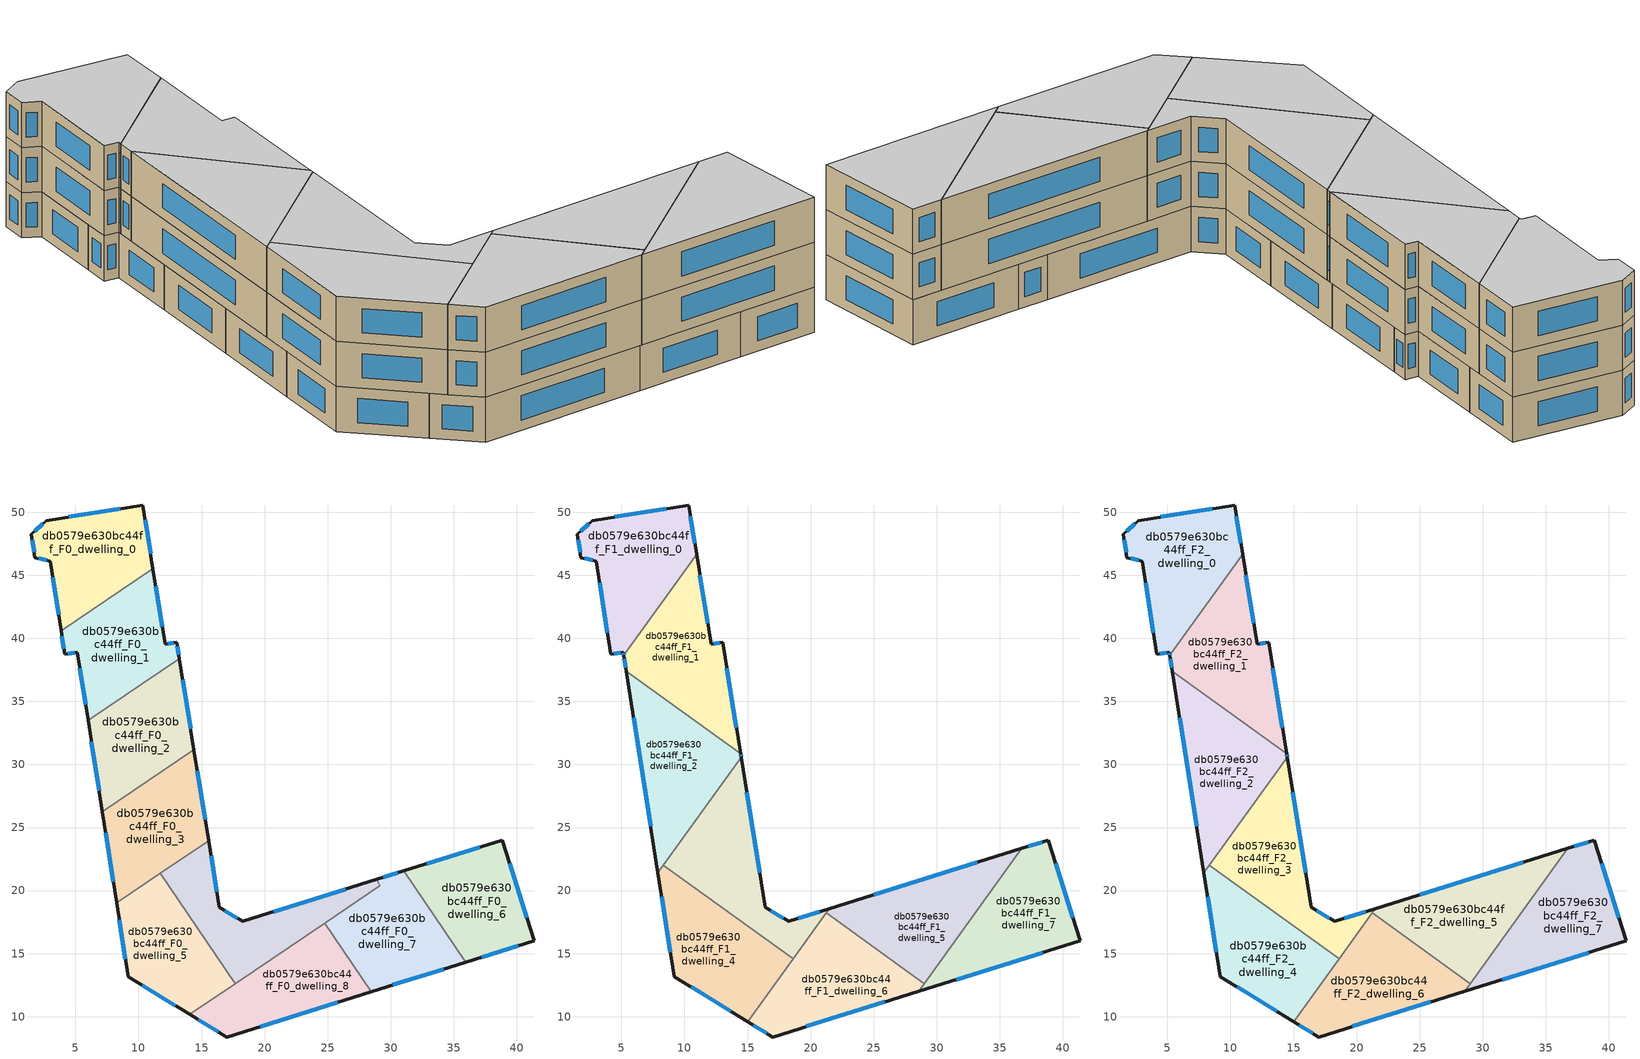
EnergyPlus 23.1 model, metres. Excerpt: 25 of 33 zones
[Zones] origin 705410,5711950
db0579e630bc44ff_F0_dwelling_0
 floor ground (EU_floor_Construction): 10.33,50.57 11.14,45.52 3.87,40.61 3.01,46.12 1.79,46.39 1.51,48.24 2.68,49.33 z0
 wall outside (EU_wall_Construction): 11.14,45.52 10.33,50.57 2.68,49.33 1.51,48.24 1.79,46.39 3.01,46.12 3.87,40.61 z0:3
 wall to db0579e630bc44ff_F0_dwelling_1 (EU_wall_Construction): 3.87,40.61 11.14,45.52 z0:3
 window (EU_Window_Construction): 2.41,49.08 1.78,48.49 / 8.56,50.28 4.45,49.62 / 10.95,46.69 10.52,49.4 / 3.21,44.85 3.67,41.88 / 2.07,46.33 2.73,46.19 / 1.58,47.81 1.73,46.82 z0.69:2.31
db0579e630bc44ff_F0_dwelling_1
 floor ground (EU_floor_Construction): 11.14,45.52 12.1,39.53 13.02,39.68 13.23,38.38 6,33.49 5.16,38.87 4.16,38.72 3.87,40.61 z0
 wall outside (EU_wall_Construction): 3.87,40.61 4.16,38.72 5.16,38.87 6,33.49 / 13.23,38.38 13.02,39.68 12.1,39.53 11.14,45.52 z0:3
 wall to db0579e630bc44ff_F0_dwelling_2 (EU_wall_Construction): 6,33.49 13.23,38.38 z0:3
 window (EU_Window_Construction): 5.36,37.63 5.81,34.74 / 4.39,38.76 4.93,38.84 / 3.94,40.17 4.09,39.16 / 11.88,40.92 11.36,44.14 / 12.81,39.65 12.32,39.57 / 13.18,38.68 13.07,39.38 z0.69:2.31
db0579e630bc44ff_F0_dwelling_2
 floor ground (EU_floor_Construction): 13.23,38.38 14.4,31.16 7.14,26.25 6,33.49 z0
 wall outside (EU_wall_Construction): 14.4,31.16 13.23,38.38 / 6,33.49 7.14,26.25 z0:3
 wall to db0579e630bc44ff_F0_dwelling_3 (EU_wall_Construction): 7.14,26.25 14.4,31.16 z0:3
 window (EU_Window_Construction): 14.13,32.83 13.5,36.71 / 6.27,31.81 6.87,27.92 z0.69:2.31
db0579e630bc44ff_F0_dwelling_3
 floor ground (EU_floor_Construction): 14.4,31.16 15.56,23.97 8.26,19.03 7.14,26.25 z0
 wall outside (EU_wall_Construction): 15.56,23.97 14.4,31.16 / 7.14,26.25 8.26,19.03 z0:3
 wall to db0579e630bc44ff_F0_dwelling_4 (EU_wall_Construction): 11.74,21.39 15.56,23.97 z0:3
 wall to db0579e630bc44ff_F0_dwelling_5 (EU_wall_Construction): 8.26,19.03 11.74,21.38 z0:3
 window (EU_Window_Construction): 15.29,25.63 14.67,29.49 / 7.4,24.58 8,20.7 z0.69:2.31
 ceiling adiabatic (EU_roof_Construction): 15.56,23.97 14.49,30.57 8.32,22.01 10.42,20.5 z3
db0579e630bc44ff_F0_dwelling_4
 floor ground (EU_floor_Construction): 28.89,20.89 29.13,20.39 17.66,12.63 11.74,21.38 15.56,23.97 16.42,18.67 18.25,17.57 z0
 wall outside (EU_wall_Construction): 28.89,20.89 18.25,17.57 16.42,18.67 15.56,23.97 z0:3
 wall to db0579e630bc44ff_F0_dwelling_5 (EU_wall_Construction): 11.74,21.38 17.66,12.63 z0:3
 wall to db0579e630bc44ff_F0_dwelling_8 (EU_wall_Construction): 17.66,12.63 24.75,17.43 z0:3
 wall to db0579e630bc44ff_F0_dwelling_7 (EU_wall_Construction): 29.13,20.39 28.89,20.89 / 24.74,17.43 29.12,20.39 z0:3
 window (EU_Window_Construction): 16.22,19.9 15.76,22.74 / 17.83,17.82 16.84,18.42 / 26.42,20.12 20.71,18.33 z0.69:2.31
 ceiling adiabatic (EU_roof_Construction): 23.52,16.6 21.24,18.24 17.43,12.97 17.66,12.63 z3
db0579e630bc44ff_F0_dwelling_5
 floor ground (EU_floor_Construction): 11.74,21.38 17.66,12.63 14.05,10.2 9.18,13.19 8.26,19.03 z0
 wall outside (EU_wall_Construction): 8.26,19.03 9.18,13.19 14.05,10.2 z0:3
 wall to db0579e630bc44ff_F0_dwelling_8 (EU_wall_Construction): 14.05,10.2 17.66,12.63 z0:3
 window (EU_Window_Construction): 8.47,17.68 8.96,14.54 / 10.3,12.5 12.92,10.89 z0.69:2.31
 ceiling adiabatic (EU_roof_Construction): 17.66,12.63 17.43,12.97 16.74,12.01 z3
db0579e630bc44ff_F0_dwelling_6
 floor ground (EU_floor_Construction): 38.85,24 41.36,16.02 35.94,14.32 31.04,21.56 z0
 wall outside (EU_wall_Construction): 35.94,14.32 41.36,16.02 38.85,24 31.04,21.56 z0:3
 wall to db0579e630bc44ff_F0_dwelling_7 (EU_wall_Construction): 31.04,21.56 35.94,14.32 z0:3
 window (EU_Window_Construction): 40.78,17.87 39.43,22.15 / 37.19,14.71 40.1,15.63 / 37.04,23.44 32.85,22.12 z0.69:2.31
db0579e630bc44ff_F0_dwelling_7
 floor ground (EU_floor_Construction): 31.04,21.56 35.94,14.32 28.43,11.97 24.74,17.43 29.12,20.39 28.89,20.89 z0
 wall outside (EU_wall_Construction): 31.04,21.56 28.89,20.89 / 28.43,11.97 35.94,14.32 z0:3
 wall to db0579e630bc44ff_F0_dwelling_8 (EU_wall_Construction): 24.74,17.43 28.43,11.97 z0:3
 window (EU_Window_Construction): 30.54,21.4 29.39,21.05 / 30.17,12.52 34.2,13.78 z0.69:2.31
db0579e630bc44ff_F0_dwelling_8
 floor ground (EU_floor_Construction): 24.74,17.43 28.43,11.97 16.99,8.39 14.05,10.2 z0
 wall outside (EU_wall_Construction): 14.05,10.2 16.99,8.39 28.43,11.97 z0:3
 window (EU_Window_Construction): 14.73,9.78 16.31,8.81 / 19.64,9.22 25.78,11.15 z0.69:2.31
db0579e630bc44ff_F1_dwelling_0
 floor to db0579e630bc44ff_F0_dwelling_0 (EU_floor_Construction): 10.33,50.57 10.96,46.64 9.21,44.22 3.87,40.61 3.01,46.12 1.79,46.39 1.51,48.24 2.68,49.33 z3
 floor to db0579e630bc44ff_F0_dwelling_1 (EU_floor_Construction): 9.21,44.22 5.2,38.66 5.16,38.87 4.16,38.72 3.87,40.61 z3
 wall outside (EU_wall_Construction): 10.96,46.64 10.33,50.57 2.68,49.33 1.51,48.24 1.79,46.39 3.01,46.12 4.16,38.72 5.16,38.87 5.2,38.66 z3:6
 wall to db0579e630bc44ff_F1_dwelling_1 (EU_wall_Construction): 5.2,38.66 10.96,46.64 z3:6
 window (EU_Window_Construction): 2.07,46.33 2.73,46.19 / 1.58,47.81 1.73,46.82 / 2.41,49.08 1.78,48.49 / 8.56,50.28 4.45,49.62 / 10.81,47.55 10.48,49.66 / 5.17,38.82 5.19,38.71 / 4.39,38.76 4.93,38.84 / 3.27,44.41 3.89,40.44 z3.69:5.31
db0579e630bc44ff_F1_dwelling_1
 floor to db0579e630bc44ff_F0_dwelling_1 (EU_floor_Construction): 11.14,45.52 12.1,39.53 13.02,39.68 13.23,38.38 8.48,35.16 5.39,37.39 5.2,38.66 9.21,44.22 z3
 floor to db0579e630bc44ff_F0_dwelling_0 (EU_floor_Construction): 10.96,46.64 11.14,45.52 9.21,44.22 z3
 floor to db0579e630bc44ff_F0_dwelling_2 (EU_floor_Construction): 13.23,38.38 14.4,31.16 14.21,31.03 8.48,35.16 z3
 floor to db0579e630bc44ff_F0_dwelling_3 (EU_floor_Construction): 14.4,31.16 14.45,30.85 14.21,31.03 z3
 wall outside (EU_wall_Construction): 14.45,30.85 13.02,39.68 12.1,39.53 10.96,46.64 / 5.2,38.66 5.39,37.39 z3:6
 wall to db0579e630bc44ff_F1_dwelling_2 (EU_wall_Construction): 5.39,37.39 14.45,30.85 z3:6
 window (EU_Window_Construction): 11.84,41.18 11.22,45 / 12.81,39.65 12.32,39.57 / 14.12,32.9 13.35,37.64 / 5.24,38.36 5.35,37.68 z3.69:5.31
db0579e630bc44ff_F1_dwelling_2
 floor to db0579e630bc44ff_F0_dwelling_2 (EU_floor_Construction): 14.21,31.03 7.14,26.25 6,33.49 8.48,35.16 z3
 floor to db0579e630bc44ff_F0_dwelling_3 (EU_floor_Construction): 14.45,30.85 14.49,30.57 7.89,21.42 7.14,26.25 14.21,31.03 z3
 floor to db0579e630bc44ff_F0_dwelling_1 (EU_floor_Construction): 8.48,35.16 6,33.49 5.39,37.39 z3
 wall outside (EU_wall_Construction): 14.49,30.57 14.45,30.85 / 5.39,37.39 7.89,21.42 z3:6
 wall to db0579e630bc44ff_F1_dwelling_3 (EU_wall_Construction): 8.32,22.01 14.49,30.57 z3:6
 wall to db0579e630bc44ff_F1_dwelling_4 (EU_wall_Construction): 7.89,21.42 8.32,22.01 z3:6
 window (EU_Window_Construction): 14.48,30.63 14.46,30.79 / 5.97,33.69 7.31,25.11 z3.69:5.31
db0579e630bc44ff_F1_dwelling_3
 floor to db0579e630bc44ff_F0_dwelling_3 (EU_floor_Construction): 14.49,30.57 15.56,23.97 10.42,20.5 8.32,22.01 z3
 floor to db0579e630bc44ff_F0_dwelling_4 (EU_floor_Construction): 21.48,18.57 18.6,14.59 14.17,17.79 11.74,21.38 15.56,23.97 16.42,18.67 18.25,17.57 z3
 floor to db0579e630bc44ff_F0_dwelling_5 (EU_floor_Construction): 11.74,21.38 14.17,17.79 10.42,20.5 z3
 wall outside (EU_wall_Construction): 21.48,18.57 18.25,17.57 16.42,18.67 14.49,30.57 z3:6
 wall to db0579e630bc44ff_F1_dwelling_4 (EU_wall_Construction): 8.32,22.01 18.6,14.59 z3:6
 wall to db0579e630bc44ff_F1_dwelling_6 (EU_wall_Construction): 18.6,14.59 21.24,18.24 z3:6
 wall to db0579e630bc44ff_F1_dwelling_5 (EU_wall_Construction): 21.24,18.24 21.48,18.57 z3:6
 window (EU_Window_Construction): 15.97,21.42 14.94,27.81 / 17.83,17.82 16.84,18.42 / 20.73,18.34 19,17.8 z3.69:5.31
db0579e630bc44ff_F1_dwelling_4
 floor to db0579e630bc44ff_F0_dwelling_5 (EU_floor_Construction): 14.17,17.79 17.43,12.97 16.74,12.01 14.05,10.2 9.18,13.19 8.26,19.03 10.42,20.5 z3
 floor to db0579e630bc44ff_F0_dwelling_8 (EU_floor_Construction): 16.74,12.01 15.01,9.61 14.05,10.2 z3
 floor to db0579e630bc44ff_F0_dwelling_4 (EU_floor_Construction): 18.6,14.59 17.43,12.97 14.17,17.79 z3
 floor to db0579e630bc44ff_F0_dwelling_3 (EU_floor_Construction): 10.42,20.5 8.26,19.03 7.89,21.42 8.32,22.01 z3
 wall outside (EU_wall_Construction): 7.89,21.42 9.18,13.19 15.01,9.61 z3:6
 wall to db0579e630bc44ff_F1_dwelling_6 (EU_wall_Construction): 15.01,9.61 18.6,14.59 z3:6
 window (EU_Window_Construction): 8.19,19.51 8.88,15.09 / 10.52,12.36 13.66,10.44 z3.69:5.31
db0579e630bc44ff_F1_dwelling_5
 floor to db0579e630bc44ff_F0_dwelling_4 (EU_floor_Construction): 28.89,20.89 29.13,20.39 23.52,16.6 21.24,18.24 21.48,18.57 z3
 floor to db0579e630bc44ff_F0_dwelling_7 (EU_floor_Construction): 31.04,21.56 33.18,18.4 29.01,12.63 27.01,14.07 24.75,17.43 29.13,20.39 29.11,20.43 28.89,20.89 z3
 floor to db0579e630bc44ff_F0_dwelling_6 (EU_floor_Construction): 36.75,23.34 33.18,18.4 31.04,21.56 z3
 floor to db0579e630bc44ff_F0_dwelling_8 (EU_floor_Construction): 24.75,17.43 27.01,14.07 23.52,16.6 z3
 wall outside (EU_wall_Construction): 36.75,23.34 21.48,18.57 z3:6
 wall to db0579e630bc44ff_F1_dwelling_6 (EU_wall_Construction): 21.24,18.24 29.01,12.63 z3:6
 wall to db0579e630bc44ff_F1_dwelling_7 (EU_wall_Construction): 29.01,12.63 36.75,23.34 z3:6
 window (EU_Window_Construction): 33.21,22.24 25.01,19.68 z3.69:5.31
db0579e630bc44ff_F1_dwelling_6
 floor to db0579e630bc44ff_F0_dwelling_8 (EU_floor_Construction): 27.01,14.07 28.43,11.97 16.99,8.39 15.01,9.61 16.74,12.01 23.52,16.6 z3
 floor adiabatic (EU_floor_Construction): 23.52,16.6 16.74,12.01 21.24,18.24 z3
 floor to db0579e630bc44ff_F0_dwelling_7 (EU_floor_Construction): 29.01,12.63 28.57,12.02 28.43,11.97 27.01,14.07 z3
 wall outside (EU_wall_Construction): 15.01,9.61 16.99,8.39 28.57,12.02 z3:6
 wall to db0579e630bc44ff_F1_dwelling_7 (EU_wall_Construction): 28.57,12.02 29.01,12.63 z3:6
 window (EU_Window_Construction): 19.67,9.23 25.89,11.18 / 15.47,9.33 16.53,8.68 z3.69:5.31
db0579e630bc44ff_F1_dwelling_7
 floor to db0579e630bc44ff_F0_dwelling_6 (EU_floor_Construction): 38.85,24 41.36,16.02 35.93,14.32 33.18,18.4 36.75,23.34 z3
 floor to db0579e630bc44ff_F0_dwelling_7 (EU_floor_Construction): 33.18,18.4 35.93,14.32 28.57,12.02 z3
 wall outside (EU_wall_Construction): 28.57,12.02 41.36,16.02 38.85,24 36.75,23.34 z3:6
 window (EU_Window_Construction): 38.37,23.85 37.23,23.5 / 40.78,17.87 39.43,22.15 / 31.53,12.94 38.4,15.09 z3.69:5.31
db0579e630bc44ff_F2_dwelling_0
 floor to db0579e630bc44ff_F1_dwelling_0 (EU_floor_Construction): 10.33,50.57 10.96,46.64 5.2,38.66 5.16,38.87 4.16,38.72 3.01,46.12 1.79,46.39 1.51,48.24 2.68,49.33 z6
 wall outside (EU_wall_Construction): 10.96,46.64 10.33,50.57 2.68,49.33 1.51,48.24 1.79,46.39 3.01,46.12 4.16,38.72 5.16,38.87 5.2,38.66 z6:9
 wall to db0579e630bc44ff_F2_dwelling_1 (EU_wall_Construction): 5.2,38.66 10.96,46.64 z6:9
 window (EU_Window_Construction): 2.07,46.33 2.73,46.19 / 1.58,47.81 1.73,46.82 / 2.41,49.08 1.78,48.49 / 8.56,50.28 4.45,49.62 / 10.81,47.55 10.48,49.66 / 5.17,38.82 5.19,38.71 / 4.39,38.76 4.93,38.84 / 3.27,44.41 3.89,40.44 z6.69:8.31
 ceiling to db0579e630bc44ff_F3_dwelling_0 (EU_floor_Construction): 5.2,38.66 10.96,46.64 10.33,50.57 2.68,49.33 1.51,48.24 1.79,46.39 3.01,46.12 4.16,38.72 5.16,38.87 z9
db0579e630bc44ff_F2_dwelling_1
 floor to db0579e630bc44ff_F1_dwelling_1 (EU_floor_Construction): 10.96,46.64 12.1,39.53 13.02,39.68 14.45,30.85 5.39,37.39 5.2,38.66 z6
 wall outside (EU_wall_Construction): 14.45,30.85 13.02,39.68 12.1,39.53 10.96,46.64 / 5.2,38.66 5.39,37.39 z6:9
 wall to db0579e630bc44ff_F2_dwelling_2 (EU_wall_Construction): 5.39,37.39 14.45,30.85 z6:9
 window (EU_Window_Construction): 11.84,41.18 11.22,45 / 12.81,39.65 12.32,39.57 / 14.12,32.9 13.35,37.64 / 5.24,38.36 5.35,37.68 z6.69:8.31
 ceiling to db0579e630bc44ff_F3_dwelling_1 (EU_floor_Construction): 14.45,30.85 13.02,39.68 12.1,39.53 10.96,46.64 5.2,38.66 5.39,37.39 z9
db0579e630bc44ff_F2_dwelling_2
 floor to db0579e630bc44ff_F1_dwelling_2 (EU_floor_Construction): 14.45,30.85 14.49,30.57 7.89,21.42 5.39,37.39 z6
 wall outside (EU_wall_Construction): 14.49,30.57 14.45,30.85 / 5.39,37.39 7.89,21.42 z6:9
 wall to db0579e630bc44ff_F2_dwelling_3 (EU_wall_Construction): 8.32,22.01 14.49,30.57 z6:9
 wall to db0579e630bc44ff_F2_dwelling_4 (EU_wall_Construction): 7.89,21.42 8.32,22.01 z6:9
 window (EU_Window_Construction): 14.48,30.63 14.46,30.79 / 5.97,33.69 7.31,25.11 z6.69:8.31
 ceiling to db0579e630bc44ff_F3_dwelling_2 (EU_floor_Construction): 7.89,21.42 14.49,30.57 14.45,30.85 5.39,37.39 z9
db0579e630bc44ff_F2_dwelling_3
 floor to db0579e630bc44ff_F1_dwelling_3 (EU_floor_Construction): 14.49,30.57 16.42,18.67 18.25,17.57 21.48,18.57 18.6,14.59 8.32,22.01 z6
 wall outside (EU_wall_Construction): 21.48,18.57 18.25,17.57 16.42,18.67 14.49,30.57 z6:9
 wall to db0579e630bc44ff_F2_dwelling_4 (EU_wall_Construction): 8.32,22.01 18.6,14.59 z6:9
 wall to db0579e630bc44ff_F2_dwelling_6 (EU_wall_Construction): 18.6,14.59 21.24,18.24 z6:9
 wall to db0579e630bc44ff_F2_dwelling_5 (EU_wall_Construction): 21.24,18.24 21.48,18.57 z6:9
 window (EU_Window_Construction): 15.97,21.42 14.94,27.81 / 17.83,17.82 16.84,18.42 / 20.73,18.34 19,17.8 z6.69:8.31
 ceiling to db0579e630bc44ff_F3_dwelling_3 (EU_floor_Construction): 18.6,14.59 21.48,18.57 18.25,17.57 16.42,18.67 14.49,30.57 8.32,22.01 z9
db0579e630bc44ff_F2_dwelling_4
 floor to db0579e630bc44ff_F1_dwelling_4 (EU_floor_Construction): 18.6,14.59 15.01,9.61 9.18,13.19 7.89,21.42 8.32,22.01 z6
 wall outside (EU_wall_Construction): 7.89,21.42 9.18,13.19 15.01,9.61 z6:9
 wall to db0579e630bc44ff_F2_dwelling_6 (EU_wall_Construction): 15.01,9.61 18.6,14.59 z6:9
 window (EU_Window_Construction): 8.19,19.51 8.88,15.09 / 10.52,12.36 13.66,10.44 z6.69:8.31
 ceiling to db0579e630bc44ff_F3_dwelling_4 (EU_floor_Construction): 15.01,9.61 18.6,14.59 8.32,22.01 7.89,21.42 9.18,13.19 z9
db0579e630bc44ff_F2_dwelling_5
 floor to db0579e630bc44ff_F1_dwelling_5 (EU_floor_Construction): 36.75,23.34 29.01,12.63 21.24,18.24 21.48,18.57 z6
 wall outside (EU_wall_Construction): 36.75,23.34 21.48,18.57 z6:9
 wall to db0579e630bc44ff_F2_dwelling_6 (EU_wall_Construction): 21.24,18.24 29.01,12.63 z6:9
 wall to db0579e630bc44ff_F2_dwelling_7 (EU_wall_Construction): 29.01,12.63 36.75,23.34 z6:9
 window (EU_Window_Construction): 33.21,22.24 25.01,19.68 z6.69:8.31
 ceiling to db0579e630bc44ff_F3_dwelling_5 (EU_floor_Construction): 29.01,12.63 36.75,23.34 21.48,18.57 21.24,18.24 z9
db0579e630bc44ff_F2_dwelling_6
 floor to db0579e630bc44ff_F1_dwelling_6 (EU_floor_Construction): 29.01,12.63 28.57,12.02 16.99,8.39 15.01,9.61 21.24,18.24 z6
 wall outside (EU_wall_Construction): 15.01,9.61 16.99,8.39 28.57,12.02 z6:9
 wall to db0579e630bc44ff_F2_dwelling_7 (EU_wall_Construction): 28.57,12.02 29.01,12.63 z6:9
 window (EU_Window_Construction): 19.67,9.23 25.89,11.18 / 15.47,9.33 16.53,8.68 z6.69:8.31
 ceiling to db0579e630bc44ff_F3_dwelling_6 (EU_floor_Construction): 28.57,12.02 29.01,12.63 21.24,18.24 15.01,9.61 16.99,8.39 z9
db0579e630bc44ff_F2_dwelling_7
 floor to db0579e630bc44ff_F1_dwelling_7 (EU_floor_Construction): 38.85,24 41.36,16.02 28.57,12.02 36.75,23.34 z6
 wall outside (EU_wall_Construction): 28.57,12.02 41.36,16.02 38.85,24 36.75,23.34 z6:9
 window (EU_Window_Construction): 38.37,23.85 37.23,23.5 / 40.78,17.87 39.43,22.15 / 31.53,12.94 38.4,15.09 z6.69:8.31
 ceiling to db0579e630bc44ff_F3_dwelling_7 (EU_floor_Construction): 41.36,16.02 38.85,24 36.75,23.34 28.57,12.02 z9
[Building]
EU S2 Campaign: North Axis=0; Terrain=City; Solar Distribution=FullExterior
[Site:Location]
London: Latitude=51.5; Longitude=-0.5; Time Zone=0; Elevation=25
[SizingPeriod:WeatherFileDays]
AnnualSizingPeriod: Begin Month=1; Begin Day of Month=1; End Month=12; End Day of Month=31; Day of Week for Start Day=Monday; Use Weather File Daylight Saving Period=No; Use Weather File Rain and Snow Indicators=No
[MATERIAL]
EU_InternalMass_Material: Roughness=MediumRough; Thickness=0.1; Conductivity=1; Density=1800; Specific Heat=900; Thermal Absorptance=0.9; Solar Absorptance=0.7; Visible Absorptance=0.7
[MATERIAL:NOMASS] Roughness=MediumRough; Thermal Absorptance=0.9; Solar Absorptance=0.7; Visible Absorptance=0.7
Name | Thermal Resistance
EU_wall_NoMass | 0.635353
EU_roof_NoMass | 0.675062
EU_floor_NoMass | 1.96382
[WINDOWMATERIAL:SIMPLEGLAZINGSYSTEM]
EU_Window_SimpleGlazing: UFactor=2.96269; Solar Heat Gain Coefficient=0.76; Visible Transmittance=0.76
[CONSTRUCTION]
EU_wall_Construction: EU_wall_NoMass
EU_roof_Construction: EU_roof_NoMass
EU_floor_Construction: EU_floor_NoMass
EU_Window_Construction: EU_Window_SimpleGlazing
EU_InternalMass_Construction: EU_InternalMass_Material
[ZONE] Type=1; Multiplier=1; Ceiling Height=autocalculate; Floor Area=autocalculate; Part of Total Floor Area=Yes
Name | Volume
db0579e630bc44ff_F0_dwelling_0 | 174.138
db0579e630bc44ff_F1_dwelling_0; db0579e630bc44ff_F2_dwelling_0 | 195.913
db0579e630bc44ff_F0_dwelling_1 | 174.153
db0579e630bc44ff_F1_dwelling_1; db0579e630bc44ff_F2_dwelling_1 | 195.916
db0579e630bc44ff_F0_dwelling_2 | 174.152
db0579e630bc44ff_F1_dwelling_2; db0579e630bc44ff_F2_dwelling_2 | 195.928
db0579e630bc44ff_F0_dwelling_3 | 174.148
db0579e630bc44ff_F1_dwelling_3; db0579e630bc44ff_F2_dwelling_3 | 195.926
db0579e630bc44ff_F0_dwelling_4 | 172.592
db0579e630bc44ff_F1_dwelling_4; db0579e630bc44ff_F2_dwelling_4 | 195.917
db0579e630bc44ff_F0_dwelling_5 | 174.174
db0579e630bc44ff_F1_dwelling_5; db0579e630bc44ff_F2_dwelling_5 | 195.924
db0579e630bc44ff_F0_dwelling_6 | 174.062
db0579e630bc44ff_F1_dwelling_6; db0579e630bc44ff_F2_dwelling_6 | 195.921
db0579e630bc44ff_F0_dwelling_7 | 175.708
db0579e630bc44ff_F1_dwelling_7; db0579e630bc44ff_F2_dwelling_7 | 195.923
db0579e630bc44ff_F0_dwelling_8 | 174.149
[INTERNALMASS] Construction=EU_InternalMass_Construction
Name | Zone or ZoneList | Surface Area
db0579e630bc44ff_F0_dwelling_0_EU_InternalMass | db0579e630bc44ff_F0_dwelling_0 | 58.0463
db0579e630bc44ff_F0_dwelling_1_EU_InternalMass | db0579e630bc44ff_F0_dwelling_1 | 58.051
db0579e630bc44ff_F0_dwelling_2_EU_InternalMass | db0579e630bc44ff_F0_dwelling_2 | 58.0507
db0579e630bc44ff_F0_dwelling_3_EU_InternalMass | db0579e630bc44ff_F0_dwelling_3 | 58.0491
db0579e630bc44ff_F0_dwelling_4_EU_InternalMass | db0579e630bc44ff_F0_dwelling_4 | 57.5308
db0579e630bc44ff_F0_dwelling_5_EU_InternalMass | db0579e630bc44ff_F0_dwelling_5 | 58.0588
db0579e630bc44ff_F0_dwelling_6_EU_InternalMass | db0579e630bc44ff_F0_dwelling_6 | 58.0458
db0579e630bc44ff_F0_dwelling_7_EU_InternalMass | db0579e630bc44ff_F0_dwelling_7 | 58.5658
db0579e630bc44ff_F0_dwelling_8_EU_InternalMass | db0579e630bc44ff_F0_dwelling_8 | 58.052
db0579e630bc44ff_F1_dwelling_0_EU_InternalMass | db0579e630bc44ff_F1_dwelling_0 | 65.3047
db0579e630bc44ff_F1_dwelling_1_EU_InternalMass | db0579e630bc44ff_F1_dwelling_1 | 65.3056
db0579e630bc44ff_F1_dwelling_2_EU_InternalMass | db0579e630bc44ff_F1_dwelling_2 | 65.3075
db0579e630bc44ff_F1_dwelling_3_EU_InternalMass | db0579e630bc44ff_F1_dwelling_3 | 65.3048
db0579e630bc44ff_F1_dwelling_4_EU_InternalMass | db0579e630bc44ff_F1_dwelling_4 | 65.3061
db0579e630bc44ff_F1_dwelling_5_EU_InternalMass | db0579e630bc44ff_F1_dwelling_5 | 65.3068
db0579e630bc44ff_F1_dwelling_6_EU_InternalMass | db0579e630bc44ff_F1_dwelling_6 | 65.3078
db0579e630bc44ff_F1_dwelling_7_EU_InternalMass | db0579e630bc44ff_F1_dwelling_7 | 65.3077
db0579e630bc44ff_F2_dwelling_0_EU_InternalMass | db0579e630bc44ff_F2_dwelling_0 | 65.3047
db0579e630bc44ff_F2_dwelling_1_EU_InternalMass | db0579e630bc44ff_F2_dwelling_1 | 65.3056
db0579e630bc44ff_F2_dwelling_2_EU_InternalMass | db0579e630bc44ff_F2_dwelling_2 | 65.3075
db0579e630bc44ff_F2_dwelling_3_EU_InternalMass | db0579e630bc44ff_F2_dwelling_3 | 65.3048
db0579e630bc44ff_F2_dwelling_4_EU_InternalMass | db0579e630bc44ff_F2_dwelling_4 | 65.3061
db0579e630bc44ff_F2_dwelling_5_EU_InternalMass | db0579e630bc44ff_F2_dwelling_5 | 65.3068
db0579e630bc44ff_F2_dwelling_6_EU_InternalMass | db0579e630bc44ff_F2_dwelling_6 | 65.3078
db0579e630bc44ff_F2_dwelling_7_EU_InternalMass | db0579e630bc44ff_F2_dwelling_7 | 65.3077
[OTHEREQUIPMENT] Fuel Type=Electricity; Design Level Calculation Method=Watts/Area; Power per Zone Floor Area=1; Fraction Latent=0; Fraction Radiant=0; Fraction Lost=0; Carbon Dioxide Generation Rate=0; EndUse Subcategory=EU_Step8_InternalGains
Name | Zone or ZoneList or Space or SpaceList | Schedule
EU_Step8_InternalGain_db0579e630bc44ff_F0_dwelling_0_f000 | db0579e630bc44ff_F0_dwelling_0 | EU_Step8_GainSchedule_db0579e630bc44ff_F0_dwelling_0_f000
EU_Step8_InternalGain_db0579e630bc44ff_F0_dwelling_1_f000 | db0579e630bc44ff_F0_dwelling_1 | EU_Step8_GainSchedule_db0579e630bc44ff_F0_dwelling_1_f000
EU_Step8_InternalGain_db0579e630bc44ff_F0_dwelling_2_f000 | db0579e630bc44ff_F0_dwelling_2 | EU_Step8_GainSchedule_db0579e630bc44ff_F0_dwelling_2_f000
EU_Step8_InternalGain_db0579e630bc44ff_F0_dwelling_3_f000 | db0579e630bc44ff_F0_dwelling_3 | EU_Step8_GainSchedule_db0579e630bc44ff_F0_dwelling_3_f000
EU_Step8_InternalGain_db0579e630bc44ff_F0_dwelling_4_f000 | db0579e630bc44ff_F0_dwelling_4 | EU_Step8_GainSchedule_db0579e630bc44ff_F0_dwelling_4_f000
EU_Step8_InternalGain_db0579e630bc44ff_F0_dwelling_5_f000 | db0579e630bc44ff_F0_dwelling_5 | EU_Step8_GainSchedule_db0579e630bc44ff_F0_dwelling_5_f000
EU_Step8_InternalGain_db0579e630bc44ff_F0_dwelling_6_f000 | db0579e630bc44ff_F0_dwelling_6 | EU_Step8_GainSchedule_db0579e630bc44ff_F0_dwelling_6_f000
EU_Step8_InternalGain_db0579e630bc44ff_F0_dwelling_7_f000 | db0579e630bc44ff_F0_dwelling_7 | EU_Step8_GainSchedule_db0579e630bc44ff_F0_dwelling_7_f000
EU_Step8_InternalGain_db0579e630bc44ff_F0_dwelling_8_f000 | db0579e630bc44ff_F0_dwelling_8 | EU_Step8_GainSchedule_db0579e630bc44ff_F0_dwelling_8_f000
EU_Step8_InternalGain_db0579e630bc44ff_F1_dwelling_0_f000 | db0579e630bc44ff_F1_dwelling_0 | EU_Step8_GainSchedule_db0579e630bc44ff_F1_dwelling_0_f000
EU_Step8_InternalGain_db0579e630bc44ff_F1_dwelling_1_f000 | db0579e630bc44ff_F1_dwelling_1 | EU_Step8_GainSchedule_db0579e630bc44ff_F1_dwelling_1_f000
EU_Step8_InternalGain_db0579e630bc44ff_F1_dwelling_2_f000 | db0579e630bc44ff_F1_dwelling_2 | EU_Step8_GainSchedule_db0579e630bc44ff_F1_dwelling_2_f000
EU_Step8_InternalGain_db0579e630bc44ff_F1_dwelling_3_f000 | db0579e630bc44ff_F1_dwelling_3 | EU_Step8_GainSchedule_db0579e630bc44ff_F1_dwelling_3_f000
EU_Step8_InternalGain_db0579e630bc44ff_F1_dwelling_4_f000 | db0579e630bc44ff_F1_dwelling_4 | EU_Step8_GainSchedule_db0579e630bc44ff_F1_dwelling_4_f000
EU_Step8_InternalGain_db0579e630bc44ff_F1_dwelling_5_f000 | db0579e630bc44ff_F1_dwelling_5 | EU_Step8_GainSchedule_db0579e630bc44ff_F1_dwelling_5_f000
EU_Step8_InternalGain_db0579e630bc44ff_F1_dwelling_6_f000 | db0579e630bc44ff_F1_dwelling_6 | EU_Step8_GainSchedule_db0579e630bc44ff_F1_dwelling_6_f000
EU_Step8_InternalGain_db0579e630bc44ff_F1_dwelling_7_f000 | db0579e630bc44ff_F1_dwelling_7 | EU_Step8_GainSchedule_db0579e630bc44ff_F1_dwelling_7_f000
EU_Step8_InternalGain_db0579e630bc44ff_F2_dwelling_0_f000 | db0579e630bc44ff_F2_dwelling_0 | EU_Step8_GainSchedule_db0579e630bc44ff_F2_dwelling_0_f000
EU_Step8_InternalGain_db0579e630bc44ff_F2_dwelling_1_f000 | db0579e630bc44ff_F2_dwelling_1 | EU_Step8_GainSchedule_db0579e630bc44ff_F2_dwelling_1_f000
EU_Step8_InternalGain_db0579e630bc44ff_F2_dwelling_2_f000 | db0579e630bc44ff_F2_dwelling_2 | EU_Step8_GainSchedule_db0579e630bc44ff_F2_dwelling_2_f000
EU_Step8_InternalGain_db0579e630bc44ff_F2_dwelling_3_f000 | db0579e630bc44ff_F2_dwelling_3 | EU_Step8_GainSchedule_db0579e630bc44ff_F2_dwelling_3_f000
EU_Step8_InternalGain_db0579e630bc44ff_F2_dwelling_4_f000 | db0579e630bc44ff_F2_dwelling_4 | EU_Step8_GainSchedule_db0579e630bc44ff_F2_dwelling_4_f000
EU_Step8_InternalGain_db0579e630bc44ff_F2_dwelling_5_f000 | db0579e630bc44ff_F2_dwelling_5 | EU_Step8_GainSchedule_db0579e630bc44ff_F2_dwelling_5_f000
EU_Step8_InternalGain_db0579e630bc44ff_F2_dwelling_6_f000 | db0579e630bc44ff_F2_dwelling_6 | EU_Step8_GainSchedule_db0579e630bc44ff_F2_dwelling_6_f000
EU_Step8_InternalGain_db0579e630bc44ff_F2_dwelling_7_f000 | db0579e630bc44ff_F2_dwelling_7 | EU_Step8_GainSchedule_db0579e630bc44ff_F2_dwelling_7_f000
[ZONEVENTILATION:DESIGNFLOWRATE] Schedule=EU_AlwaysOn; Design Flow Rate Calculation Method=AirChanges/Hour; Air Changes per Hour=0.555504; Ventilation Type=Natural; Fan Pressure Rise=0; Fan Total Efficiency=1; Constant Term Coefficient=1; Temperature Term Coefficient=0; Velocity Term Coefficient=0; Velocity Squared Term Coefficient=0; Minimum Indoor Temperature=-100; Maximum Indoor Temperature=100; Delta Temperature=-100; Minimum Outdoor Temperature=-100; Maximum Outdoor Temperature=100; Maximum Wind Speed=40
Name | Zone or ZoneList or Space or SpaceList
EU_ConstantAir_db0579e630bc44ff_F0_dwelling_0 | db0579e630bc44ff_F0_dwelling_0
EU_ConstantAir_db0579e630bc44ff_F0_dwelling_1 | db0579e630bc44ff_F0_dwelling_1
EU_ConstantAir_db0579e630bc44ff_F0_dwelling_2 | db0579e630bc44ff_F0_dwelling_2
EU_ConstantAir_db0579e630bc44ff_F0_dwelling_3 | db0579e630bc44ff_F0_dwelling_3
EU_ConstantAir_db0579e630bc44ff_F0_dwelling_4 | db0579e630bc44ff_F0_dwelling_4
EU_ConstantAir_db0579e630bc44ff_F0_dwelling_5 | db0579e630bc44ff_F0_dwelling_5
EU_ConstantAir_db0579e630bc44ff_F0_dwelling_6 | db0579e630bc44ff_F0_dwelling_6
EU_ConstantAir_db0579e630bc44ff_F0_dwelling_7 | db0579e630bc44ff_F0_dwelling_7
EU_ConstantAir_db0579e630bc44ff_F0_dwelling_8 | db0579e630bc44ff_F0_dwelling_8
EU_ConstantAir_db0579e630bc44ff_F1_dwelling_0 | db0579e630bc44ff_F1_dwelling_0
EU_ConstantAir_db0579e630bc44ff_F1_dwelling_1 | db0579e630bc44ff_F1_dwelling_1
EU_ConstantAir_db0579e630bc44ff_F1_dwelling_2 | db0579e630bc44ff_F1_dwelling_2
EU_ConstantAir_db0579e630bc44ff_F1_dwelling_3 | db0579e630bc44ff_F1_dwelling_3
EU_ConstantAir_db0579e630bc44ff_F1_dwelling_4 | db0579e630bc44ff_F1_dwelling_4
EU_ConstantAir_db0579e630bc44ff_F1_dwelling_5 | db0579e630bc44ff_F1_dwelling_5
EU_ConstantAir_db0579e630bc44ff_F1_dwelling_6 | db0579e630bc44ff_F1_dwelling_6
EU_ConstantAir_db0579e630bc44ff_F1_dwelling_7 | db0579e630bc44ff_F1_dwelling_7
EU_ConstantAir_db0579e630bc44ff_F2_dwelling_0 | db0579e630bc44ff_F2_dwelling_0
EU_ConstantAir_db0579e630bc44ff_F2_dwelling_1 | db0579e630bc44ff_F2_dwelling_1
EU_ConstantAir_db0579e630bc44ff_F2_dwelling_2 | db0579e630bc44ff_F2_dwelling_2
EU_ConstantAir_db0579e630bc44ff_F2_dwelling_3 | db0579e630bc44ff_F2_dwelling_3
EU_ConstantAir_db0579e630bc44ff_F2_dwelling_4 | db0579e630bc44ff_F2_dwelling_4
EU_ConstantAir_db0579e630bc44ff_F2_dwelling_5 | db0579e630bc44ff_F2_dwelling_5
EU_ConstantAir_db0579e630bc44ff_F2_dwelling_6 | db0579e630bc44ff_F2_dwelling_6
EU_ConstantAir_db0579e630bc44ff_F2_dwelling_7 | db0579e630bc44ff_F2_dwelling_7
[HVACTEMPLATE:THERMOSTAT] Constant Heating Setpoint=20; Constant Cooling Setpoint=50
EU_HeatOnly_db0579e630bc44ff_F0_dwelling_0; EU_HeatOnly_db0579e630bc44ff_F0_dwelling_1; EU_HeatOnly_db0579e630bc44ff_F0_dwelling_2; EU_HeatOnly_db0579e630bc44ff_F0_dwelling_3; EU_HeatOnly_db0579e630bc44ff_F0_dwelling_4; EU_HeatOnly_db0579e630bc44ff_F0_dwelling_5; EU_HeatOnly_db0579e630bc44ff_F0_dwelling_6; EU_HeatOnly_db0579e630bc44ff_F0_dwelling_7; EU_HeatOnly_db0579e630bc44ff_F0_dwelling_8; EU_HeatOnly_db0579e630bc44ff_F1_dwelling_0; EU_HeatOnly_db0579e630bc44ff_F1_dwelling_1; EU_HeatOnly_db0579e630bc44ff_F1_dwelling_2; EU_HeatOnly_db0579e630bc44ff_F1_dwelling_3; EU_HeatOnly_db0579e630bc44ff_F1_dwelling_4; EU_HeatOnly_db0579e630bc44ff_F1_dwelling_5; EU_HeatOnly_db0579e630bc44ff_F1_dwelling_6; EU_HeatOnly_db0579e630bc44ff_F1_dwelling_7; EU_HeatOnly_db0579e630bc44ff_F2_dwelling_0; EU_HeatOnly_db0579e630bc44ff_F2_dwelling_1; EU_HeatOnly_db0579e630bc44ff_F2_dwelling_2; EU_HeatOnly_db0579e630bc44ff_F2_dwelling_3; EU_HeatOnly_db0579e630bc44ff_F2_dwelling_4; EU_HeatOnly_db0579e630bc44ff_F2_dwelling_5; EU_HeatOnly_db0579e630bc44ff_F2_dwelling_6; EU_HeatOnly_db0579e630bc44ff_F2_dwelling_7; EU_HeatOnly_db0579e630bc44ff_F3_dwelling_0; EU_HeatOnly_db0579e630bc44ff_F3_dwelling_1; EU_HeatOnly_db0579e630bc44ff_F3_dwelling_2; EU_HeatOnly_db0579e630bc44ff_F3_dwelling_3; EU_HeatOnly_db0579e630bc44ff_F3_dwelling_4; EU_HeatOnly_db0579e630bc44ff_F3_dwelling_5; EU_HeatOnly_db0579e630bc44ff_F3_dwelling_6; EU_HeatOnly_db0579e630bc44ff_F3_dwelling_7
[HVACTEMPLATE:ZONE:IDEALLOADSAIRSYSTEM] System Availability Schedule=EU_AlwaysOn; Maximum Heating Supply Air Temperature=50; Minimum Cooling Supply Air Temperature=13; Maximum Heating Supply Air Humidity Ratio=0.0156; Minimum Cooling Supply Air Humidity Ratio=0.0077; Heating Limit=NoLimit; Cooling Limit=NoLimit; Heating Availability Schedule=EU_AlwaysOn; Cooling Availability Schedule=EU_CoolingOff; Dehumidification Control Type=ConstantSensibleHeatRatio; Cooling Sensible Heat Ratio=0.7; Dehumidification Setpoint=60; Humidification Control Type=None; Humidification Setpoint=30; Outdoor Air Method=None; Outdoor Air Flow Rate per Person=0.00944; Outdoor Air Flow Rate per Zone Floor Area=0; Outdoor Air Flow Rate per Zone=0; Demand Controlled Ventilation Type=None; Outdoor Air Economizer Type=NoEconomizer; Heat Recovery Type=None; Sensible Heat Recovery Effectiveness=0.7; Latent Heat Recovery Effectiveness=0.65
Name | Template Thermostat
db0579e630bc44ff_F0_dwelling_0 | EU_HeatOnly_db0579e630bc44ff_F0_dwelling_0
db0579e630bc44ff_F0_dwelling_1 | EU_HeatOnly_db0579e630bc44ff_F0_dwelling_1
db0579e630bc44ff_F0_dwelling_2 | EU_HeatOnly_db0579e630bc44ff_F0_dwelling_2
db0579e630bc44ff_F0_dwelling_3 | EU_HeatOnly_db0579e630bc44ff_F0_dwelling_3
db0579e630bc44ff_F0_dwelling_4 | EU_HeatOnly_db0579e630bc44ff_F0_dwelling_4
db0579e630bc44ff_F0_dwelling_5 | EU_HeatOnly_db0579e630bc44ff_F0_dwelling_5
db0579e630bc44ff_F0_dwelling_6 | EU_HeatOnly_db0579e630bc44ff_F0_dwelling_6
db0579e630bc44ff_F0_dwelling_7 | EU_HeatOnly_db0579e630bc44ff_F0_dwelling_7
db0579e630bc44ff_F0_dwelling_8 | EU_HeatOnly_db0579e630bc44ff_F0_dwelling_8
db0579e630bc44ff_F1_dwelling_0 | EU_HeatOnly_db0579e630bc44ff_F1_dwelling_0
db0579e630bc44ff_F1_dwelling_1 | EU_HeatOnly_db0579e630bc44ff_F1_dwelling_1
db0579e630bc44ff_F1_dwelling_2 | EU_HeatOnly_db0579e630bc44ff_F1_dwelling_2
db0579e630bc44ff_F1_dwelling_3 | EU_HeatOnly_db0579e630bc44ff_F1_dwelling_3
db0579e630bc44ff_F1_dwelling_4 | EU_HeatOnly_db0579e630bc44ff_F1_dwelling_4
db0579e630bc44ff_F1_dwelling_5 | EU_HeatOnly_db0579e630bc44ff_F1_dwelling_5
db0579e630bc44ff_F1_dwelling_6 | EU_HeatOnly_db0579e630bc44ff_F1_dwelling_6
db0579e630bc44ff_F1_dwelling_7 | EU_HeatOnly_db0579e630bc44ff_F1_dwelling_7
db0579e630bc44ff_F2_dwelling_0 | EU_HeatOnly_db0579e630bc44ff_F2_dwelling_0
db0579e630bc44ff_F2_dwelling_1 | EU_HeatOnly_db0579e630bc44ff_F2_dwelling_1
db0579e630bc44ff_F2_dwelling_2 | EU_HeatOnly_db0579e630bc44ff_F2_dwelling_2
db0579e630bc44ff_F2_dwelling_3 | EU_HeatOnly_db0579e630bc44ff_F2_dwelling_3
db0579e630bc44ff_F2_dwelling_4 | EU_HeatOnly_db0579e630bc44ff_F2_dwelling_4
db0579e630bc44ff_F2_dwelling_5 | EU_HeatOnly_db0579e630bc44ff_F2_dwelling_5
db0579e630bc44ff_F2_dwelling_6 | EU_HeatOnly_db0579e630bc44ff_F2_dwelling_6
db0579e630bc44ff_F2_dwelling_7 | EU_HeatOnly_db0579e630bc44ff_F2_dwelling_7
[SIZING:ZONE] Zone Cooling Design Supply Air Temperature Input Method=SupplyAirTemperature; Zone Cooling Design Supply Air Temperature=13; Zone Heating Design Supply Air Temperature Input Method=SupplyAirTemperature; Zone Heating Design Supply Air Temperature=50; Zone Cooling Design Supply Air Humidity Ratio=0.008; Zone Heating Design Supply Air Humidity Ratio=0.008; Cooling Design Air Flow Method=DesignDay; Cooling Design Air Flow Rate=0; Cooling Minimum Air Flow per Zone Floor Area=0.000762; Cooling Minimum Air Flow=0; Cooling Minimum Air Flow Fraction=0.2; Heating Design Air Flow Method=DesignDay; Heating Design Air Flow Rate=0; Heating Maximum Air Flow per Zone Floor Area=0.002032; Heating Maximum Air Flow=0.141576; Heating Maximum Air Flow Fraction=0.3; Account for Dedicated Outdoor Air System=No; Dedicated Outdoor Air System Control Strategy=NeutralSupplyAir; Dedicated Outdoor Air Low Setpoint Temperature for Design=autosize; Dedicated Outdoor Air High Setpoint Temperature for Design=autosize; Zone Load Sizing Method=Sensible Load Only No Latent Load; Zone Latent Cooling Design Supply Air Humidity Ratio Input Method=HumidityRatioDifference; Zone Cooling Design Supply Air Humidity Ratio Difference=0.005; Zone Latent Heating Design Supply Air Humidity Ratio Input Method=HumidityRatioDifference; Zone Humidification Design Supply Air Humidity Ratio Difference=0.005
db0579e630bc44ff_F0_dwelling_0; db0579e630bc44ff_F0_dwelling_1; db0579e630bc44ff_F0_dwelling_2; db0579e630bc44ff_F0_dwelling_3; db0579e630bc44ff_F0_dwelling_4; db0579e630bc44ff_F0_dwelling_5; db0579e630bc44ff_F0_dwelling_6; db0579e630bc44ff_F0_dwelling_7; db0579e630bc44ff_F0_dwelling_8; db0579e630bc44ff_F1_dwelling_0; db0579e630bc44ff_F1_dwelling_1; db0579e630bc44ff_F1_dwelling_2; db0579e630bc44ff_F1_dwelling_3; db0579e630bc44ff_F1_dwelling_4; db0579e630bc44ff_F1_dwelling_5; db0579e630bc44ff_F1_dwelling_6; db0579e630bc44ff_F1_dwelling_7; db0579e630bc44ff_F2_dwelling_0; db0579e630bc44ff_F2_dwelling_1; db0579e630bc44ff_F2_dwelling_2; db0579e630bc44ff_F2_dwelling_3; db0579e630bc44ff_F2_dwelling_4; db0579e630bc44ff_F2_dwelling_5; db0579e630bc44ff_F2_dwelling_6; db0579e630bc44ff_F2_dwelling_7
[SCHEDULE:CONSTANT]
Name | Hourly Value
EU_AlwaysOn | 1
EU_CoolingOff | 0
[SCHEDULE:FILE] Column Number=1; Rows to Skip at Top=0; Number of Hours of Data=8760; Column Separator=Comma; Interpolate to Timestep=No; Minutes per Item=60; Adjust Schedule for Daylight Savings=Yes
Name | File
EU_Step8_GainSchedule_db0579e630bc44ff_F0_dwelling_0_f000 | ../../schedules/db0579e630bc44ff/db0579e630bc44ff_F0_dwelling_0_f000_gain.csv
EU_Step8_GainSchedule_db0579e630bc44ff_F0_dwelling_1_f000 | ../../schedules/db0579e630bc44ff/db0579e630bc44ff_F0_dwelling_1_f000_gain.csv
EU_Step8_GainSchedule_db0579e630bc44ff_F0_dwelling_2_f000 | ../../schedules/db0579e630bc44ff/db0579e630bc44ff_F0_dwelling_2_f000_gain.csv
EU_Step8_GainSchedule_db0579e630bc44ff_F0_dwelling_3_f000 | ../../schedules/db0579e630bc44ff/db0579e630bc44ff_F0_dwelling_3_f000_gain.csv
EU_Step8_GainSchedule_db0579e630bc44ff_F0_dwelling_4_f000 | ../../schedules/db0579e630bc44ff/db0579e630bc44ff_F0_dwelling_4_f000_gain.csv
EU_Step8_GainSchedule_db0579e630bc44ff_F0_dwelling_5_f000 | ../../schedules/db0579e630bc44ff/db0579e630bc44ff_F0_dwelling_5_f000_gain.csv
EU_Step8_GainSchedule_db0579e630bc44ff_F0_dwelling_6_f000 | ../../schedules/db0579e630bc44ff/db0579e630bc44ff_F0_dwelling_6_f000_gain.csv
EU_Step8_GainSchedule_db0579e630bc44ff_F0_dwelling_7_f000 | ../../schedules/db0579e630bc44ff/db0579e630bc44ff_F0_dwelling_7_f000_gain.csv
EU_Step8_GainSchedule_db0579e630bc44ff_F0_dwelling_8_f000 | ../../schedules/db0579e630bc44ff/db0579e630bc44ff_F0_dwelling_8_f000_gain.csv
EU_Step8_GainSchedule_db0579e630bc44ff_F1_dwelling_0_f000 | ../../schedules/db0579e630bc44ff/db0579e630bc44ff_F1_dwelling_0_f000_gain.csv
EU_Step8_GainSchedule_db0579e630bc44ff_F1_dwelling_1_f000 | ../../schedules/db0579e630bc44ff/db0579e630bc44ff_F1_dwelling_1_f000_gain.csv
EU_Step8_GainSchedule_db0579e630bc44ff_F1_dwelling_2_f000 | ../../schedules/db0579e630bc44ff/db0579e630bc44ff_F1_dwelling_2_f000_gain.csv
EU_Step8_GainSchedule_db0579e630bc44ff_F1_dwelling_3_f000 | ../../schedules/db0579e630bc44ff/db0579e630bc44ff_F1_dwelling_3_f000_gain.csv
EU_Step8_GainSchedule_db0579e630bc44ff_F1_dwelling_4_f000 | ../../schedules/db0579e630bc44ff/db0579e630bc44ff_F1_dwelling_4_f000_gain.csv
EU_Step8_GainSchedule_db0579e630bc44ff_F1_dwelling_5_f000 | ../../schedules/db0579e630bc44ff/db0579e630bc44ff_F1_dwelling_5_f000_gain.csv
EU_Step8_GainSchedule_db0579e630bc44ff_F1_dwelling_6_f000 | ../../schedules/db0579e630bc44ff/db0579e630bc44ff_F1_dwelling_6_f000_gain.csv
EU_Step8_GainSchedule_db0579e630bc44ff_F1_dwelling_7_f000 | ../../schedules/db0579e630bc44ff/db0579e630bc44ff_F1_dwelling_7_f000_gain.csv
EU_Step8_GainSchedule_db0579e630bc44ff_F2_dwelling_0_f000 | ../../schedules/db0579e630bc44ff/db0579e630bc44ff_F2_dwelling_0_f000_gain.csv
EU_Step8_GainSchedule_db0579e630bc44ff_F2_dwelling_1_f000 | ../../schedules/db0579e630bc44ff/db0579e630bc44ff_F2_dwelling_1_f000_gain.csv
EU_Step8_GainSchedule_db0579e630bc44ff_F2_dwelling_2_f000 | ../../schedules/db0579e630bc44ff/db0579e630bc44ff_F2_dwelling_2_f000_gain.csv
EU_Step8_GainSchedule_db0579e630bc44ff_F2_dwelling_3_f000 | ../../schedules/db0579e630bc44ff/db0579e630bc44ff_F2_dwelling_3_f000_gain.csv
EU_Step8_GainSchedule_db0579e630bc44ff_F2_dwelling_4_f000 | ../../schedules/db0579e630bc44ff/db0579e630bc44ff_F2_dwelling_4_f000_gain.csv
EU_Step8_GainSchedule_db0579e630bc44ff_F2_dwelling_5_f000 | ../../schedules/db0579e630bc44ff/db0579e630bc44ff_F2_dwelling_5_f000_gain.csv
EU_Step8_GainSchedule_db0579e630bc44ff_F2_dwelling_6_f000 | ../../schedules/db0579e630bc44ff/db0579e630bc44ff_F2_dwelling_6_f000_gain.csv
EU_Step8_GainSchedule_db0579e630bc44ff_F2_dwelling_7_f000 | ../../schedules/db0579e630bc44ff/db0579e630bc44ff_F2_dwelling_7_f000_gain.csv
